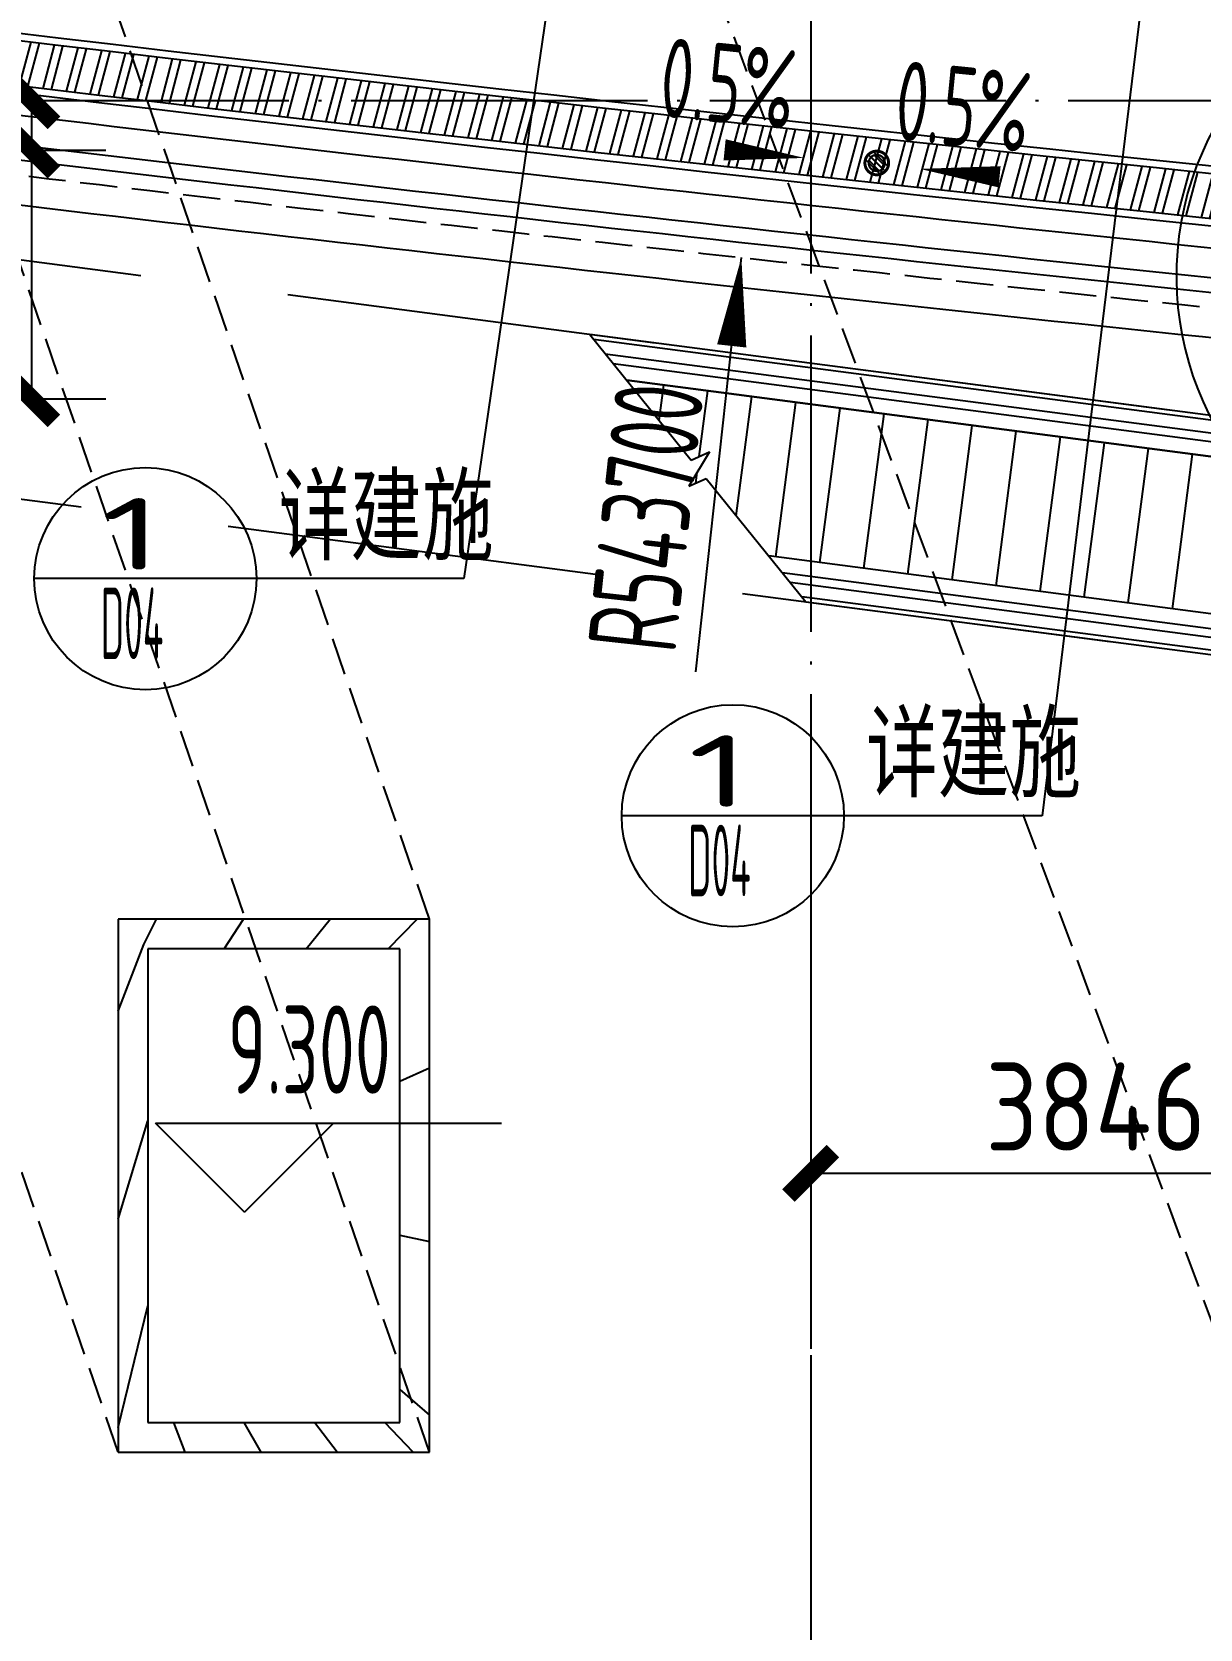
# Model space of a CAD drawing. Header units: inches. Extents: x 0 to 1813292486, y 0 to 3473589894.
# Drawn here: x 600535030 to 600542914, y 3473190898 to 3473201682 of the extents above; entities that cross this region are included whole.
import ezdxf
from ezdxf.enums import TextEntityAlignment as Align

# ---------------------------------------------------------------- set-up
doc = ezdxf.new("R2010")
doc.units = ezdxf.units.IN
doc.header["$LTSCALE"] = 1000
doc.header["$MEASUREMENT"] = 0
doc.linetypes.add('AX-MALL-GIRD-200$0$DOTE', pattern=[2.4200000000000004, 2, -0.2, 0.02, -0.2])
doc.linetypes.add('AX-MALL-WALL-P02-QT$0$DASH', pattern=[0.35, 0.25, -0.1])
for name, color, linetype in [('A-Anno-Note', 241, 'Continuous'), ('AX-MALL-DIM-P02$0$A-Anno-Dims', 3, 'Continuous'), ('AX-MALL-DIM-P02$0$A-Anno-Note', 241, 'Continuous'), ('AX-MALL-DIM-P02$0$A-Detl-Thin', 131, 'Continuous'), ('AX-MALL-DIM-SY-P02$0$A-Anno-Note', 241, 'Continuous'), ('AX-MALL-DIM-SY-P02$0$DIM_IDEN', 3, 'Continuous'), ('AX-MALL-GIRD-200$0$A-Grid', 222, 'AX-MALL-GIRD-200$0$DOTE'), ('AX-MALL-GIRD-200$0$A-Grid-Iden', 11, 'Continuous'), ('AX-MALL-P02-200$0$A-Anno-Note', 241, 'Continuous'), ('AX-MALL-WALL-P02$0$A-Anno-Note', 241, 'Continuous'), ('AX-MALL-WALL-P02-QT$0$A-Detl-Fine', 152, 'Continuous'), ('AX-MALL-WALL-P02-QT$0$A-Detl-Patt', 8, 'Continuous'), ('AX-MALL-WALL-P02-QT$0$A-Detl-Thin', 131, 'Continuous'), ('AX-MALL-WALL-P02-QT$0$A-Hdrl', 31, 'Continuous'), ('AX-MALL-WALL-P02-QT$0$A-Strs', 151, 'Continuous'), ('AX-MALL-WALL-P02-QT$0$A-Wall', 2, 'Continuous'), ('AX-MALL-WALL-P02-QT$0$A-Wall-Patt', 13, 'Continuous'), ('AX-MALL-WALL-P02-QT$0$A-Wind', 4, 'Continuous'), ('AX-MALL-WORD-P02$0$A-Anno-Levl', 201, 'Continuous'), ('AX-MALL-WORD-P02$0$A-Anno-Note', 241, 'Continuous'), ('AX-MALL-ZTKD-P02$0$A-Anno-Note', 241, 'Continuous'), ('PX-MALL-P02-LG$0$P-Drain-Fldr', 4, 'Continuous'), ('PX-MALL-P02-LG$0$P-Drain-Fldr-ARCH', 161, 'Continuous'), ('PX-MALL-P02-LG$0$P-Drain-Fldr-W100', 4, 'Continuous'), ('PX-MALL-P02-LG$0$P-Drain-Fldr-W50', 4, 'Continuous')]:
    doc.layers.add(name, color=color, linetype=linetype)
doc.styles.add('AX-MALL-DIM-P02$0$_TCH_DIM', font='gbenor.shx')
doc.styles.add('AX-MALL-DIM-P02$0$_TCH_DIM_T3', font='gbenor.shx')
doc.styles.add('AX-MALL-DIM-SY-P02$0$_TCH_DIM', font='gbenor.shx')
doc.styles.add('AX-MALL-DIM-SY-P02$0$_TCH_LABEL', font='gbenor.shx')
doc.styles.add('AX-MALL-GIRD-200$0$_TCH_DIM_T3', font='gbenor.shx')
doc.styles.add('AX-MALL-WORD-P02$0$_TCH_DIM', font='gbenor.shx')
doc.dimstyles.new('AX-MALL-DIM-P02$0$_TCH_ARCH&&180', dxfattribs={"dimtxt": 535.5, "dimasz": 270, "dimexe": 450, "dimexo": 450, "dimgap": 137.25, "dimtad": 1, "dimdec": 0, "dimzin": 0, "dimdsep": 46, "dimtxsty": 'AX-MALL-DIM-P02$0$_TCH_DIM_T3', "dimblk": 'AX-MALL-DIM-P02$0$_ArchTick', "dimcen": 0.09, "dimclrt": 7, "dimazin": 2, "dimtfac": 1, "dimtdec": 0, "dimtix": 1, "dimtmove": 2, "dimatfit": 3, "dimfxl": 500, "dimtolj": 1, "dimtzin": 0, "dimarcsym": 0})
doc.dimstyles.new('AX-MALL-DIM-P02$0$_TCH_ARCH&&200', dxfattribs={"dimtxt": 595, "dimasz": 300, "dimexe": 500, "dimexo": 500, "dimgap": 152.5, "dimtad": 1, "dimdec": 0, "dimzin": 0, "dimdsep": 46, "dimtxsty": 'AX-MALL-DIM-P02$0$_TCH_DIM_T3', "dimblk": 'AX-MALL-DIM-P02$0$_ArchTick', "dimcen": 0.09, "dimclrt": 7, "dimazin": 2, "dimtfac": 1, "dimtdec": 0, "dimtix": 1, "dimtmove": 2, "dimatfit": 3, "dimfxl": 500, "dimtolj": 1, "dimtzin": 0, "dimarcsym": 0})
doc.dimstyles.new('AX-MALL-DIM-P02$0$_TCH_ARROW&&200', dxfattribs={"dimtxt": 595, "dimasz": 600, "dimexe": 500, "dimexo": 500, "dimgap": 152.5, "dimtad": 1, "dimdec": 0, "dimzin": 0, "dimdsep": 46, "dimtxsty": 'AX-MALL-DIM-P02$0$_TCH_DIM_T3', "dimcen": 0.09, "dimclrt": 7, "dimaunit": 1, "dimadec": 3, "dimazin": 2, "dimtfac": 1, "dimtdec": 0, "dimtix": 1, "dimtmove": 2, "dimatfit": 3, "dimfxl": 500, "dimtolj": 1, "dimtzin": 0, "dimarcsym": 0})
doc.dimstyles.new('AX-MALL-GIRD-200$0$_TCH_ARCH&&200', dxfattribs={"dimtxt": 595, "dimasz": 300, "dimexe": 500, "dimexo": 500, "dimgap": 152.5, "dimtad": 1, "dimdec": 0, "dimzin": 0, "dimdsep": 46, "dimtxsty": 'AX-MALL-GIRD-200$0$_TCH_DIM_T3', "dimblk": 'AX-MALL-GIRD-200$0$_ArchTick', "dimcen": 0.09, "dimclrt": 7, "dimazin": 2, "dimtfac": 1, "dimtdec": 0, "dimtix": 1, "dimtmove": 2, "dimatfit": 3, "dimfxl": 500, "dimtolj": 1, "dimtzin": 0, "dimarcsym": 0})
pattern_1 = [(45, (0, 359.0227), (-353.55353201463, 353.55353201463), [])]

# ---------------------------------------------------------------- blocks, each defined once
blk = doc.blocks.new('AX-MALL-WORD-P02')
at = {"layer": 'AX-MALL-WORD-P02$0$A-Anno-Levl'}
for p, q in [((600336043.200094, 3473069838.19524), (600335690.4029043, 3473070609.903827)), ((600335690.4029043, 3473070609.903827), (600337878.3551934, 3473069794.827399)), ((600336043.200094, 3473069838.19524), (600336814.9086807, 3473070190.992429))]:
    blk.add_line(p, q, dxfattribs=at)
at = {"layer": 'AX-MALL-WORD-P02$0$A-Anno-Note', "style": 'AX-MALL-WORD-P02$0$_TCH_DIM', "width": 0.7}
blk.add_text('9.300', height=595, rotation=339.5681613331429, dxfattribs=at).set_placement((600336215.6982814, 3473070627.856408))
blk = doc.blocks.new('AX-MALL-GIRD-200$0$_ArchTick')
at = {"color": 0, "linetype": 'ByBlock', "const_width": 0.4}
blk.add_lwpolyline([(-0.5, -0.5), (0.5, 0.5)], dxfattribs=at)
blk = doc.blocks.new('*D416')
at = {"layer": 'AX-MALL-GIRD-200$0$A-Grid-Iden', "color": 0, "lineweight": -2, "transparency": 16777216}
for p, q in [((600331241.3200645, 3473070063.168161), (600329495.8559065, 3473065377.727427)), ((600339112.8604976, 3473067130.788375), (600337367.3963393, 3473062445.347641)), ((600329670.4023223, 3473065846.271501), (600337541.9427551, 3473062913.891715))]:
    blk.add_line(p, q, dxfattribs=at)
at = {"layer": 'AX-MALL-GIRD-200$0$A-Grid-Iden', "color": 0, "lineweight": -2, "transparency": 16777216, "xscale": 300, "yscale": 300, "zscale": 300}
for p, rotation in [((600329670.4023223, 3473065846.271501), 159.5681613100625), ((600337541.9427551, 3473062913.891715), 339.5681613100625)]:
    blk.add_blockref('AX-MALL-GIRD-200$0$_ArchTick', p, dxfattribs=dict(at, rotation=rotation))
at = {"layer": 'AX-MALL-GIRD-200$0$A-Grid-Iden', "color": 7, "transparency": 16777216, "insert": (600333763.2643126, 3473064801.771273), "char_height": 595, "attachment_point": 5, "rotation": 339.5681613017562, "style": 'AX-MALL-GIRD-200$0$_TCH_DIM_T3'}
blk.add_mtext('\\A1;8400', dxfattribs=at)
blk = doc.blocks.new('*D417')
at = {"layer": 'AX-MALL-GIRD-200$0$A-Grid-Iden', "color": 0, "lineweight": -2, "transparency": 16777216}
for p, q in [((600339112.8604977, 3473067130.788375), (600337367.3963392, 3473062445.347641)), ((600346984.4009312, 3473064198.408589), (600345238.9367727, 3473059512.967855)), ((600337541.942755, 3473062913.891715), (600345413.4831885, 3473059981.511928))]:
    blk.add_line(p, q, dxfattribs=at)
at = {"layer": 'AX-MALL-GIRD-200$0$A-Grid-Iden', "color": 0, "lineweight": -2, "transparency": 16777216, "xscale": 300, "yscale": 300, "zscale": 300}
for p, rotation in [((600337541.942755, 3473062913.891715), 159.5681613084339), ((600345413.4831885, 3473059981.511928), 339.568161308434)]:
    blk.add_blockref('AX-MALL-GIRD-200$0$_ArchTick', p, dxfattribs=dict(at, rotation=rotation))
at = {"layer": 'AX-MALL-GIRD-200$0$A-Grid-Iden', "color": 7, "transparency": 16777216, "insert": (600341634.804746, 3473061869.391488), "char_height": 595, "attachment_point": 5, "rotation": 339.56816132295063, "style": 'AX-MALL-GIRD-200$0$_TCH_DIM_T3'}
blk.add_mtext('\\A1;8400', dxfattribs=at)
blk = doc.blocks.new('AX-MALL-WALL-P02-QT$0$tj')
at = {"layer": 'AX-MALL-WALL-P02-QT$0$A-Detl-Patt'}
h = blk.add_hatch(dxfattribs=at)
h.set_pattern_fill('STEEL', color=256, scale=100.0000000000001, angle=50.43183869082386)
h.set_pattern_definition([(75.00000000004839, (-14278.19445574284, 156289.8254051208), (-153.3407249234246, 41.08752340989569), []), (75.00000000004839, (-14317.88195610046, 156358.5661673546), (-153.3407249234246, 41.08752340989569), [])])
edge = h.paths.add_edge_path()
edge.add_line((88101.273016572, 47666.64152574539), (87883.93542659283, 47459.84604215622))
edge.add_line((87883.93542659283, 47459.84604215622), (91571.54751467705, 43584.64122533798))
edge.add_arc((262949.389629302, 558937.705083496), 543101.4133620498, 251.6057364187558, 260.0288666978238)
edge.add_arc((172180.8466627672, -2862.146247219684), 27099.9982179492, 64.7128659603706, 96.9316049602786, ccw=False)
edge.add_arc((262948.9730309481, 558936.3205539446), 543099.9677998082, 261.6155114784545, 271.7251478115656)
edge.add_line((279298.9759148359, 16082.51663446426), (279298.9759315252, 16382.65274763107))
edge.add_arc((262948.9742454757, 558936.3204835369), 542799.9676941936, 261.62020364125146, 271.7261014454634, ccw=False)
edge.add_arc((172180.8456921196, -2862.14609140989), 27400.00151046549, 64.80631838577902, 96.83815911678944)
edge.add_arc((262949.394896181, 558937.7037490648), 542801.4137571028, 251.6136389015772, 260.02417327084333, ccw=False)
edge.add_line((91737.26096642017, 43845.69257831573), (88101.273016572, 47666.64152574539))
at = {"layer": 'AX-MALL-WALL-P02-QT$0$A-Detl-Fine'}
blk.add_arc((262948.9741780758, 558936.3204660416), 543899.9676687234, 263.0841327176383, 264.2152511234571, dxfattribs=at)
at = {"layer": 'AX-MALL-WALL-P02-QT$0$A-Detl-Patt'}
blk.add_lwpolyline([(88103.03003954887, 47737.33037519455), (87813.24658572674, 47461.60306501389), (91543.92713344097, 43541.13421487808, 0.03677856867194786), (168908.9495433569, 23989.2463850975, -0.1416543586965341), (183742.0972260237, 21592.70785188675, 0.04416604653312874), (279348.9759123325, 16034.00206041336), (279348.9759345055, 16434.18465709686, -0.04414427716130016), (183859.0483468771, 21979.79425859451, 0.1405450684183163), (168919.8474783897, 24393.46752309799, -0.03670519880877311), (91764.87840116024, 43889.20268630981), (88103.03007543087, 47737.33033752441)], format="xyb", dxfattribs=at)
blk.add_lwpolyline([(88101.273016572, 47666.64152574539), (87883.93542659283, 47459.84604215622), (91571.54751467705, 43584.64122533798, 0.0367693963449814), (168910.2986617088, 24039.77597379684, -0.1415142461245126), (183756.7420067787, 21641.08926153183, 0.04414024362697595), (279298.9759148359, 16082.51663446426), (279298.9759315252, 16382.65274763107, -0.04412389944666065), (183844.4648458958, 21931.40288829803, 0.1406825130026793), (168918.4574091434, 24342.94360637665, -0.03671436212623864), (91737.26096642017, 43845.69257831573)], format="xyb", close=True, dxfattribs=at)
at = {"layer": 'AX-MALL-WALL-P02-QT$0$A-Detl-Patt', "linetype": 'AX-MALL-WALL-P02-QT$0$DASH'}
blk.add_lwpolyline([(208254.3016358614, 17225.15280246735), (208353.608504653, 17984.38092565536, -0.005030230283610492), (197481.0343395472, 19192.30363845825)], format="xyb", dxfattribs=at)
at = {"layer": 'AX-MALL-WALL-P02-QT$0$A-Detl-Thin'}
blk.add_lwpolyline([(208551.7678157091, 17186.24429559708), (208704.1341177225, 18351.12625837326, -0.005173767717059296), (197529.1990956068, 19589.39325332642)], format="xyb", dxfattribs=at)
at = {"layer": 'AX-MALL-WALL-P02-QT$0$A-Detl-Thin', "linetype": 'AX-MALL-WALL-P02-QT$0$DASH', "ltscale": 10}
blk.add_lwpolyline([(196747.0410020351, 17116.67106342316), (209831.586663723, 15405.21546602249), (210039.098708868, 16991.70175266266), (196954.5530456305, 18703.15734529495)], close=True, dxfattribs=at)
at = {"layer": 'AX-MALL-WALL-P02-QT$0$A-Hdrl', "ltscale": 6}
for points in [[(208452.6124219894, 17199.21379756927), (208578.6394714117, 18162.72498989105, -0.005124982163675117), (197505.1167163849, 19390.84844255447)], [(208353.4570293427, 17212.18329906464), (208466.1227222681, 18073.54327821732, -0.005077597363799565), (197493.0755281448, 19291.57604074478)]]:
    blk.add_lwpolyline(points, format="xyb", dxfattribs=at)
at = {"layer": 'AX-MALL-WALL-P02-QT$0$A-Strs'}
for p, q in [((202656.9796851688, 17957.28123852439), (203342.2032872793, 17109.44414373927)), ((210039.0987054166, 16991.70173848538), (202656.9796851689, 17957.28123852436)), ((202683.4113465075, 17924.57696083958), (208567.3419539084, 17154.96016672185)), ((202761.7948939252, 17827.59186149841), (209087.6610886095, 17000.16999240859)), ((209079.8793867959, 16940.67675651674), (202816.481089798, 17759.92783870226)), ((207618.8750618025, 17031.93250894151), (202906.7133129882, 17648.28220108862)), ((202906.7133129882, 17648.28220108862), (208548.7047610956, 16910.31099434627)), ((203125.7185069362, 17377.30390027139), (203156.8823699133, 17615.5601449624)), ((203396.3851212482, 17133.5053955093), (203454.3485493726, 17576.65163589434)), ((203646.5394200105, 16732.88463554679), (203751.8147288319, 17537.74312682628)), ((203912.8417364925, 16455.71988178768), (204049.2809082912, 17498.83461775823)), ((204210.3079159518, 16416.81137271962), (204346.7470877505, 17459.92610869017)), ((204507.7740954111, 16377.90286365156), (204644.2132672097, 17421.01759962211)), ((204805.2402748703, 16338.9943545835), (204941.679446669, 17382.10909055405)), ((205102.7064543296, 16300.08584551544), (205239.1456261283, 17343.20058148599)), ((205400.1726337889, 16261.17733644738), (205536.6118055876, 17304.29207241793)), ((205697.6388132482, 16222.26882737933), (205834.0779850469, 17265.38356334987)), ((203465.5843743698, 17164.23563348265), (203326.8328580435, 16933.81371760992)), ((203342.2032872793, 17109.44414373927), (203465.5843743698, 17164.23563348265)), ((205995.1049927075, 16183.36031831127), (206131.5441645061, 17226.47505428181)), ((206292.5711721667, 16144.45180924321), (206429.0103439654, 17187.56654521375)), ((206590.037351626, 16105.54330017515), (206726.4765234247, 17148.65803614569)), ((203326.8328580435, 16933.81371760992), (203442.5987242825, 16985.22341436532)), ((203372.9439011913, 16954.29086534069), (203382.3177311479, 17025.9563557662)), ((203442.5987242825, 16985.22341436532), (204115.2782417778, 16152.90729729376)), ((207482.4358900039, 15988.81777297097), (203865.5446139587, 16461.90633472946)), ((208412.265589297, 15867.19625837572), (203865.5446139587, 16461.90633472949)), ((203955.7768371489, 16350.26069711583), (208917.7605990123, 15701.23434210307)), ((208909.9788971987, 15641.74110621121), (204010.4630330218, 16282.59667431968)), ((208367.3522172986, 15625.98400430115), (204088.8465804395, 16185.61157497853)), ((204115.2782417781, 16152.9072972937), (209831.5866570536, 15405.21544803588))]:
    blk.add_line(p, q, dxfattribs=at)
blk = doc.blocks.new('PX-MALL-P02-LG$0$A$C5A9C1854')
at = {"layer": 'PX-MALL-P02-LG$0$P-Drain-Fldr-W50', "ltscale": 0.7}
for p, q in [((16.81565596797736, -52.36634142627008), (-52.36634142621187, 16.81565596791916)), ((38.89087296527578, -38.89087296521757), (-38.89087296527578, 38.89087296521757)), ((52.36634142632829, -16.81565596791916), (-16.81565596786095, 52.36634142627008))]:
    blk.add_line(p, q, dxfattribs=at)
at = {"layer": 'PX-MALL-P02-LG$0$P-Drain-Fldr-W50', "ltscale": 0.7, "const_width": 13.75}
blk.add_lwpolyline([(-54.99999999994179, 0, 1), (55.00000000005821, 0, 1)], format="xyb", close=True, dxfattribs=at)
blk = doc.blocks.new('PX-MALL-P02-LG$0$A$C7D2520B3')
at = {"layer": 'PX-MALL-P02-LG$0$P-Drain-Fldr', "ltscale": 0.7}
for p, q in [((25.22348395196605, -78.54951213940512), (-78.54951213931781, 25.22348395187873)), ((58.33630944791366, -58.33630944788456), (-58.33630944791366, 58.33630944788456)), ((78.54951213949244, -25.22348395187873), (-25.22348395179142, 78.54951213940512))]:
    blk.add_line(p, q, dxfattribs=at)
at = {"layer": 'PX-MALL-P02-LG$0$P-Drain-Fldr', "ltscale": 0.7, "const_width": 20}
blk.add_lwpolyline([(5.820766091346741e-11, -80, 1), (5.820766091346741e-11, 80, 1)], format="xyb", close=True, dxfattribs=at)
blk = doc.blocks.new('PX-MALL-P02-LG$0$A$C2257314B')
at = {"layer": 'PX-MALL-P02-LG$0$P-Drain-Fldr-ARCH', "ltscale": 0.7}
for p, q in [((16.81565596797736, -52.36634142627008), (-52.36634142621187, 16.81565596791916)), ((38.89087296527578, -38.89087296521757), (-38.89087296527578, 38.89087296521757)), ((52.36634142632829, -16.81565596791916), (-16.81565596786095, 52.36634142627008))]:
    blk.add_line(p, q, dxfattribs=at)
for start, end in [(0, 180), (180, 0)]:
    blk.add_arc((5.820766091346741e-11, -1.77635683940025e-15), 55, start, end, dxfattribs=at)
blk = doc.blocks.new('PX-MALL-P02-LG$0$P-Drain-Fldr')
blk.add_blockref('PX-MALL-P02-LG$0$A$C2257314B', (0, 0))
at = {"layer": 'PX-MALL-P02-LG$0$P-Drain-Fldr-W100'}
blk.add_blockref('PX-MALL-P02-LG$0$A$C7D2520B3', (0, 0), dxfattribs=at)
at = {"layer": 'PX-MALL-P02-LG$0$P-Drain-Fldr-W50'}
blk.add_blockref('PX-MALL-P02-LG$0$A$C5A9C1854', (0, 0), dxfattribs=at)
blk = doc.blocks.new('PX-MALL-P02-LG')
at = {"layer": 'PX-MALL-P02-LG$0$P-Drain-Fldr', "rotation": 339.5681613098035}
blk.add_blockref('PX-MALL-P02-LG$0$P-Drain-Fldr', (600342514.9889572, 3473074986.28438), dxfattribs=at)
blk = doc.blocks.new('AX-MALL-DIM-SY-P02')
at = {"layer": 'AX-MALL-DIM-SY-P02$0$DIM_IDEN'}
for p, q in [((600342040.8276786, 3473079017.471372), (600338924.0272756, 3473073329.439814)), ((600345531.4072746, 3473077242.571873), (600342023.038802, 3473070466.127082)), ((600337612.6437769, 3473073817.968647), (600336207.0115569, 3473074341.607894)), ((600338924.0272756, 3473073329.439814), (600337612.643777, 3473073817.968647)), ((600340768.5534115, 3473070933.459701), (600339362.9211915, 3473071457.098948)), ((600342023.038802, 3473070466.127082), (600340768.5534116, 3473070933.459701))]:
    blk.add_line(p, q, dxfattribs=at)
for centre in [(600336909.8276669, 3473074079.788271), (600340065.7373015, 3473071195.279325)]:
    blk.add_circle(centre, 750, dxfattribs=at)
at = {"layer": 'AX-MALL-DIM-SY-P02$0$A-Anno-Note', "style": 'AX-MALL-DIM-SY-P02$0$_TCH_LABEL'}
for s, rotation, width, p, p2 in [('1', 339.5681613000222, 3.000000000491123, (600336648.0257125, 3473074241.744243), (600337044.0549512, 3473074094.21173)), ('D04', 339.5681612887383, 0.4883720928450249, (600336437.264981, 3473073675.988188), (600336833.2942195, 3473073528.455676)), ('1', 339.5681613000222, 3.000000000491123, (600339803.9353471, 3473071357.235296), (600340199.9645858, 3473071209.702784)), ('D04', 339.5681612887383, 0.4883720928450249, (600339593.1746156, 3473070791.479241), (600339989.2038541, 3473070643.946729))]:
    blk.add_text(s, height=482.9906831399546, rotation=rotation, dxfattribs=dict(at, width=width)).set_placement(p, p2, align=Align.FIT)
at = {"layer": 'AX-MALL-DIM-SY-P02$0$A-Anno-Note', "style": 'AX-MALL-DIM-SY-P02$0$_TCH_DIM', "width": 0.7}
for p in [(600337815.512454, 3473073932.424829), (600340971.4220886, 3473071047.915882)]:
    blk.add_text('详建施', height=506.3829787234042, rotation=339.5681613088448, dxfattribs=at).set_placement(p)
blk = doc.blocks.new('AX-MALL-DIM-P02$0$_ArchTick')
at = {"color": 0, "linetype": 'ByBlock', "const_width": 0.4}
blk.add_lwpolyline([(-0.5, -0.5), (0.5, 0.5)], dxfattribs=at)
blk = doc.blocks.new('*D1050')
at = {"layer": 'AX-MALL-DIM-P02$0$A-Anno-Dims', "color": 0, "lineweight": -2, "transparency": 16777216}
for p, q in [((600340256.8603182, 3473077936.019334), (600339910.7751954, 3473077007.004938)), ((600340067.8669696, 3473077428.694604), (600342598.0049667, 3473076486.143958)), ((600342786.9983153, 3473076993.468688), (600342440.9131925, 3473076064.454292))]:
    blk.add_line(p, q, dxfattribs=at)
at = {"layer": 'AX-MALL-DIM-P02$0$A-Anno-Dims', "color": 0, "lineweight": -2, "transparency": 16777216, "xscale": 270, "yscale": 270, "zscale": 270}
for p, rotation in [((600340067.8669696, 3473077428.694604), 159.568161309053), ((600342598.0049667, 3473076486.143958), 339.568161309053)]:
    blk.add_blockref('AX-MALL-DIM-P02$0$_ArchTick', p, dxfattribs=dict(at, rotation=rotation))
at = {"layer": 'AX-MALL-DIM-P02$0$A-Anno-Dims', "color": 7, "transparency": 16777216, "insert": (600341474.3185651, 3473077336.939981), "char_height": 535.5, "attachment_point": 5, "rotation": 339.5681613090529, "style": 'AX-MALL-DIM-P02$0$_TCH_DIM_T3'}
blk.add_mtext('\\A1;2700', dxfattribs=at)
blk = doc.blocks.new('*D1642')
at = {"layer": 'AX-MALL-DIM-P02$0$A-Anno-Dims', "color": 0, "lineweight": -2, "transparency": 16777216}
for p, q in [((600336194.2874955, 3473077434.33011), (600337669.4933287, 3473076884.77265)), ((600336614.7974018, 3473075485.880988), (600337200.9492553, 3473077059.319066)), ((600335608.135642, 3473075860.892032), (600337083.3414751, 3473075311.334572))]:
    blk.add_line(p, q, dxfattribs=at)
at = {"layer": 'AX-MALL-DIM-P02$0$A-Anno-Dims', "color": 0, "lineweight": -2, "transparency": 16777216, "xscale": 300, "yscale": 300, "zscale": 300}
for p, rotation in [((600337200.9492553, 3473077059.319066), 69.56816130839978), ((600336614.7974018, 3473075485.880988), 249.5681613083998)]:
    blk.add_blockref('AX-MALL-DIM-P02$0$_ArchTick', p, dxfattribs=dict(at, rotation=rotation))
at = {"layer": 'AX-MALL-DIM-P02$0$A-Anno-Dims', "color": 7, "transparency": 16777216, "insert": (600336486.1836622, 3473076429.691802), "char_height": 595, "attachment_point": 5, "rotation": 69.56816130839978, "style": 'AX-MALL-DIM-P02$0$_TCH_DIM_T3'}
blk.add_mtext('\\A1;1679', dxfattribs=at)
blk = doc.blocks.new('*D1643')
at = {"layer": 'AX-MALL-DIM-P02$0$A-Anno-Dims', "color": 0, "lineweight": -2, "transparency": 16777216}
for p, q in [((600336310.778311, 3473077747.032499), (600337785.9841441, 3473077197.475039)), ((600336194.2874956, 3473077434.33011), (600337669.4933287, 3473076884.77265)), ((600337200.9492552, 3473077059.319066), (600337317.4400706, 3473077372.021455))]:
    blk.add_line(p, q, dxfattribs=at)
at = {"layer": 'AX-MALL-DIM-P02$0$A-Anno-Dims', "color": 0, "lineweight": -2, "transparency": 16777216, "xscale": 300, "yscale": 300, "zscale": 300}
for p, rotation in [((600337317.4400706, 3473077372.021455), 69.56816130751409), ((600337200.9492552, 3473077059.319066), 249.5681613075141)]:
    blk.add_blockref('AX-MALL-DIM-P02$0$_ArchTick', p, dxfattribs=dict(at, rotation=rotation))
at = {"layer": 'AX-MALL-DIM-P02$0$A-Anno-Dims', "color": 7, "transparency": 16777216, "insert": (600336989.868396, 3473078182.798534), "char_height": 595, "attachment_point": 5, "rotation": 69.56816130751409, "style": 'AX-MALL-DIM-P02$0$_TCH_DIM_T3'}
blk.add_mtext('\\A1;334', dxfattribs=at)
blk = doc.blocks.new('*D1644')
at = {"layer": 'AX-MALL-DIM-P02$0$A-Anno-Dims', "color": 0, "lineweight": -2, "transparency": 16777216}
for p, q in [((600333879.1617346, 3473076375.938541), (600333395.897717, 3473075078.687663)), ((600335097.3763242, 3473075922.11786), (600334614.1123066, 3473074624.866982)), ((600333570.4441328, 3473075547.231737), (600334788.6587224, 3473075093.411056))]:
    blk.add_line(p, q, dxfattribs=at)
at = {"layer": 'AX-MALL-DIM-P02$0$A-Anno-Dims', "color": 0, "lineweight": -2, "transparency": 16777216, "xscale": 300, "yscale": 300, "zscale": 300}
for p, rotation in [((600333570.4441328, 3473075547.231737), 159.5681612962538), ((600334788.6587224, 3473075093.411056), 339.5681612962538)]:
    blk.add_blockref('AX-MALL-DIM-P02$0$_ArchTick', p, dxfattribs=dict(at, rotation=rotation))
at = {"layer": 'AX-MALL-DIM-P02$0$A-Anno-Dims', "color": 7, "transparency": 16777216, "insert": (600335738.8276635, 3473075369.055172), "char_height": 595, "attachment_point": 5, "rotation": 339.56816129625383, "style": 'AX-MALL-DIM-P02$0$_TCH_DIM_T3'}
blk.add_mtext('\\A1;1300', dxfattribs=at)
blk = doc.blocks.new('*D1653')
at = {"layer": 'AX-MALL-DIM-P02$0$A-Anno-Dims', "color": 0, "lineweight": -2, "transparency": 16777216}
for p, q in [((600340191.7933841, 3473070027.024357), (600339541.345398, 3473068280.992808)), ((600339715.8918138, 3473068749.536881), (600343319.8725021, 3473067406.948322)), ((600343795.7740724, 3473068684.435798), (600343145.3260863, 3473066938.404249))]:
    blk.add_line(p, q, dxfattribs=at)
at = {"layer": 'AX-MALL-DIM-P02$0$A-Anno-Dims', "color": 0, "lineweight": -2, "transparency": 16777216, "xscale": 300, "yscale": 300, "zscale": 300}
for p, rotation in [((600339715.8918138, 3473068749.536881), 159.5681612956289), ((600343319.8725021, 3473067406.948322), 339.5681612956289)]:
    blk.add_blockref('AX-MALL-DIM-P02$0$_ArchTick', p, dxfattribs=dict(at, rotation=rotation))
at = {"layer": 'AX-MALL-DIM-P02$0$A-Anno-Dims', "color": 7, "transparency": 16777216, "insert": (600341674.9739321, 3473068499.932268), "char_height": 595, "attachment_point": 5, "rotation": 339.5681612956289, "style": 'AX-MALL-DIM-P02$0$_TCH_DIM_T3'}
blk.add_mtext('\\A1;3846', dxfattribs=at)
blk = doc.blocks.new('*D1654')
at = {"layer": 'AX-MALL-DIM-P02$0$A-Anno-Dims', "color": 0, "lineweight": -2, "transparency": 16777216}
for p, q in [((600345381.3237575, 3473071479.198212), (600344889.0934284, 3473070548.901278)), ((600345563.3298807, 3473071397.5624), (600345195.9118552, 3473070411.28299))]:
    blk.add_line(p, q, dxfattribs=at)
blk.add_arc((600346099.1130406, 3473072835.793142), 2087.280784606934, 258.6434076445439, 233.0409446498793, dxfattribs=at)
at = {"layer": 'AX-MALL-DIM-P02$0$A-Anno-Dims', "color": 0, "transparency": 16777216}
for points in [[(600344892.1630602, 3473071255.637773), (600344796.132301, 3473071080.200908), (600345370.4582728, 3473070879.827063)], [(600345654.5185608, 3473070695.186067), (600345721.6752982, 3473070883.573893), (600345122.9334543, 3473070990.850192)]]:
    blk.add_solid(points, dxfattribs=at)
at = {"layer": 'AX-MALL-DIM-P02$0$A-Anno-Dims', "color": 7, "transparency": 16777216, "insert": (600345429.0534239, 3473071341.902758), "char_height": 595, "attachment_point": 5, "rotation": 335.8421761473435, "style": 'AX-MALL-DIM-P02$0$_TCH_DIM_T3'}
blk.add_mtext('\\A1;7°27\'7"', dxfattribs=at)
blk = doc.blocks.new('AX-MALL-GIRD-200')
at = {"layer": 'AX-MALL-GIRD-200$0$A-Grid'}
for p, q in [((600378016.9458635, 3473171563.05953), (600339287.4069142, 3473067599.332448)), ((600214611.1823212, 3473123083.703041), (600572507.1864198, 3472989756.939759))]:
    blk.add_line(p, q, dxfattribs=at)
at = {"layer": 'AX-MALL-GIRD-200$0$A-Grid-Iden'}
blk.add_line((600339287.406914, 3473067599.332448), (600336494.6642605, 3473060102.627274), dxfattribs=at)
for base, p1, p2, angle, picture, middle, turn in [((600337541.9427551, 3473062913.891715), (600331415.8664805, 3473070531.712234), (600339287.4069134, 3473067599.332448), 339.5681613100625, '*D416', (600333763.2643126, 3473064801.771273), 339.5681613017562), ((600345413.4831885, 3473059981.511928), (600339287.4069135, 3473067599.332448), (600347158.947347, 3473064666.952662), 339.5681613114818, '*D417', (600341634.804746, 3473061869.391488), 339.5681613229506)]:
    dim = blk.add_linear_dim(base=base, p1=p1, p2=p2, angle=angle, dimstyle='AX-MALL-GIRD-200$0$_TCH_ARCH&&200', override={"dimgap": 0}, dxfattribs=at)
    dim.commit()
    dim.dimension.update_dxf_attribs({"geometry": picture, "text_midpoint": middle, "dimtype": 129, "text_rotation": turn})
blk = doc.blocks.new('AX-MALL-WALL-P02-QT')
at = {"layer": 'AX-MALL-WALL-P02-QT$0$A-Wall-Patt'}
h = blk.add_hatch(dxfattribs=at)
h.set_pattern_fill('普通砖', color=256, scale=200, style=0)
h.set_pattern_definition(pattern_1)
h.paths.add_polyline_path([(600336053.3966899, 3473071732.473908), (600335935.797627, 3473071989.710104), (600334679.0634359, 3473068616.192784), (600334936.2996315, 3473068733.791847)])
h = blk.add_hatch(dxfattribs=at)
h.set_pattern_fill('普通砖', color=256, scale=200, style=0)
h.set_pattern_definition(pattern_1)
h.paths.add_polyline_path([(600337646.4465369, 3473071139.016096), (600337903.6827325, 3473071256.615159), (600335935.797627, 3473071989.710104), (600336053.3966899, 3473071732.473908)])
h = blk.add_hatch(dxfattribs=at)
h.set_pattern_fill('普通砖', color=256, scale=200, style=0)
h.set_pattern_definition(pattern_1)
h.paths.add_polyline_path([(600336529.3494784, 3473068140.334034), (600336646.9485413, 3473067883.097838), (600337903.6827325, 3473071256.615159), (600337646.4465369, 3473071139.016096)])
h = blk.add_hatch(dxfattribs=at)
h.set_pattern_fill('普通砖', color=256, scale=200, style=0)
h.set_pattern_definition(pattern_1)
h.paths.add_polyline_path([(600334936.2996315, 3473068733.791847), (600334679.0634359, 3473068616.192784), (600336646.9485413, 3473067883.097838), (600336529.3494784, 3473068140.334034)])
at = {"layer": 'AX-MALL-WALL-P02-QT$0$A-Detl-Patt', "linetype": 'AX-MALL-WALL-P02-QT$0$DASH'}
for p, q in [((600337903.6827328, 3473071256.615159), (600338491.9433864, 3473094969.073939)), ((600334679.0634359, 3473068616.192784), (600335267.3240895, 3473092328.651565)), ((600336646.9485416, 3473067883.097838), (600337235.2091953, 3473091595.556619)), ((600341915.187434, 3473086970.861634), (600341899.6790425, 3473064930.238692))]:
    blk.add_line(p, q, dxfattribs=at)
at = {"layer": 'AX-MALL-WALL-P02-QT$0$A-Wall'}
for p, q in [((600335935.797627, 3473071989.710104), (600334679.0634359, 3473068616.192784)), ((600337903.6827325, 3473071256.615159), (600335935.797627, 3473071989.710104)), ((600336053.3966899, 3473071732.473908), (600334936.2996315, 3473068733.791847)), ((600337646.4465369, 3473071139.016096), (600336053.3966899, 3473071732.473908)), ((600336646.9485413, 3473067883.097838), (600337903.6827325, 3473071256.615159)), ((600336529.3494784, 3473068140.334034), (600337646.4465369, 3473071139.016096)), ((600334936.2996315, 3473068733.791847), (600336529.3494784, 3473068140.334034)), ((600334679.0634359, 3473068616.192784), (600336646.9485413, 3473067883.097838))]:
    blk.add_line(p, q, dxfattribs=at)
at = {"layer": 'AX-MALL-WALL-P02-QT$0$A-Detl-Thin', "rotation": 339.5681613091762}
blk.add_blockref('AX-MALL-WALL-P02-QT$0$tj', (600144118.6961328, 3473128496.287411), dxfattribs=at)
at = {"layer": 'AX-MALL-WALL-P02-QT$0$A-Wind'}
blk.add_blockref('AX-MALL-GIRD-200', (0, 0), dxfattribs=at)
blk = doc.blocks.new('AX-MALL-WALL-P02')
at = {"layer": 'AX-MALL-WALL-P02$0$A-Anno-Note'}
blk.add_blockref('AX-MALL-WORD-P02', (0, 0), dxfattribs=at)
blk.add_blockref('AX-MALL-WALL-P02-QT', (0, 0), dxfattribs=at)
blk = doc.blocks.new('AX-MALL-ZTKD-P02')
at = {"layer": 'AX-MALL-ZTKD-P02$0$A-Anno-Note'}
blk.add_blockref('AX-MALL-GIRD-200', (0, 0), dxfattribs=at)
blk = doc.blocks.new('AX-MALL-DIM-P02')
at = {"layer": 'AX-MALL-DIM-P02$0$A-Anno-Dims'}
for points in [[(600341338.5323552, 3473075547.952546, 0, 0, 0), (600342067.8918064, 3473075189.223394, 0, 144, 0), (600341583.3301345, 3473075427.550871, 0, 0, 0)], [(600343499.2650781, 3473074492.223758, 0, 0, 0), (600342774.1476102, 3473074847.141363, 0, 144, 0), (600343259.1653903, 3473074609.743484, 0, 0, 0)], [(600341166.2210467, 3473074170.62185, 198, 0, 0), (600341435.7189552, 3473074706.691693, 0, 0, 0)]]:
    blk.add_lwpolyline(points, format="xyseb", dxfattribs=at)
blk.add_lwpolyline([(600340171.6242691, 3473072192.226759), (600341256.0536828, 3473074349.311798), (600341435.7189552, 3473074706.691693)], dxfattribs=at)
blk.add_blockref('AX-MALL-DIM-SY-P02', (0, 0), dxfattribs=at)
at = {"layer": 'AX-MALL-DIM-P02$0$A-Detl-Thin'}
blk.add_blockref('AX-MALL-ZTKD-P02', (-2.384185791015625e-06, 9.5367431640625e-07), dxfattribs=at)
at = {"layer": 'AX-MALL-DIM-P02$0$A-Anno-Dims', "color": 7, "style": 'AX-MALL-DIM-P02$0$_TCH_DIM', "width": 0.7}
blk.add_text('R543700', height=595, rotation=63.30999282901588, dxfattribs=at).set_placement((600340080.2895017, 3473072350.069118))
at = {"layer": 'AX-MALL-DIM-P02$0$A-Anno-Note', "style": 'AX-MALL-DIM-P02$0$_TCH_DIM', "width": 0.7}
for rotation, p in [(333.810131889867, (600341238.1405365, 3473075798.123651)), (333.9199980884499, (600342670.8120093, 3473075098.325665))]:
    blk.add_text('0.5%', height=535.5, rotation=rotation, dxfattribs=at).set_placement(p)
at = {"layer": 'AX-MALL-DIM-P02$0$A-Anno-Dims'}
for base, p1, p2, angle, picture, middle in [((600337317.4400706, 3473077372.021455), (600335725.7434222, 3473077608.876526), (600335842.2342378, 3473077921.578915), 69.56816130751409, '*D1643', (600336989.868396, 3473078182.798534)), ((600334788.6587224, 3473075093.411056), (600334053.7081506, 3473076844.482615), (600335271.9227403, 3473076390.661934), 339.56816129625383, '*D1644', (600335738.8276635, 3473075369.055172))]:
    dim = blk.add_linear_dim(base=base, p1=p1, p2=p2, angle=angle, dimstyle='AX-MALL-DIM-P02$0$_TCH_ARCH&&200', dxfattribs=at)
    dim.commit()
    dim.dimension.update_dxf_attribs({"geometry": picture, "text_midpoint": middle, "dimtype": 129})
for p1, p2, distance, dimstyle, picture, middle in [((600340413.9520924, 3473078357.709), (600342944.0900894, 3473077415.158354), -991.3842139155138, 'AX-MALL-DIM-P02$0$_TCH_ARCH&&180', '*D1050', (600341474.3185651, 3473077336.939981)), ((600335139.5915688, 3473076035.438448), (600335725.7434222, 3473077608.876526), -1574.2444701994525, 'AX-MALL-DIM-P02$0$_TCH_ARCH&&200', '*D1642', (600336486.1836622, 3473076429.691802)), ((600340366.3397999, 3473070495.56843), (600343970.3204883, 3473069152.979871), -1863.2521978607847, 'AX-MALL-DIM-P02$0$_TCH_ARCH&&200', '*D1653', (600341674.9739321, 3473068499.932268))]:
    dim = blk.add_aligned_dim(p1=p1, p2=p2, distance=distance, dimstyle=dimstyle, dxfattribs=at)
    dim.commit()
    dim.dimension.update_dxf_attribs({"geometry": picture, "text_midpoint": middle})
dim = blk.add_angular_dim_3p(base=(600345203.810941, 3473070950.275912), center=(600346099.1130408, 3473072835.793142), p1=(600345615.1637834, 3473071921.147125), p2=(600345737.8762982, 3473071866.106472), dimstyle='AX-MALL-DIM-P02$0$_TCH_ARROW&&200', override={"dimgap": 0}, dxfattribs=at)
dim.commit()
dim.dimension.update_dxf_attribs({"geometry": '*D1654', "text_midpoint": (600345429.0534239, 3473071341.902758), "dimtype": 133, "text_rotation": 335.8421761473435})
blk = doc.blocks.new('AX-MALL-P02-200')
at = {"layer": 'AX-MALL-P02-200$0$A-Anno-Note'}
blk.add_blockref('AX-MALL-WALL-P02', (0, 0), dxfattribs=at)
for name in ['AX-MALL-DIM-P02', 'PX-MALL-P02-LG']:
    blk.add_blockref(name, (0, 0), dxfattribs=at)

msp = doc.modelspace()

# ---------------------------------------------------------------- block references
at = {"layer": 'A-Anno-Note', "rotation": 20.43183869077545}
msp.add_blockref('AX-MALL-P02-200', (1250392458.527329, 9048125.682563305), dxfattribs=at)

doc.saveas('drawing.dxf')
